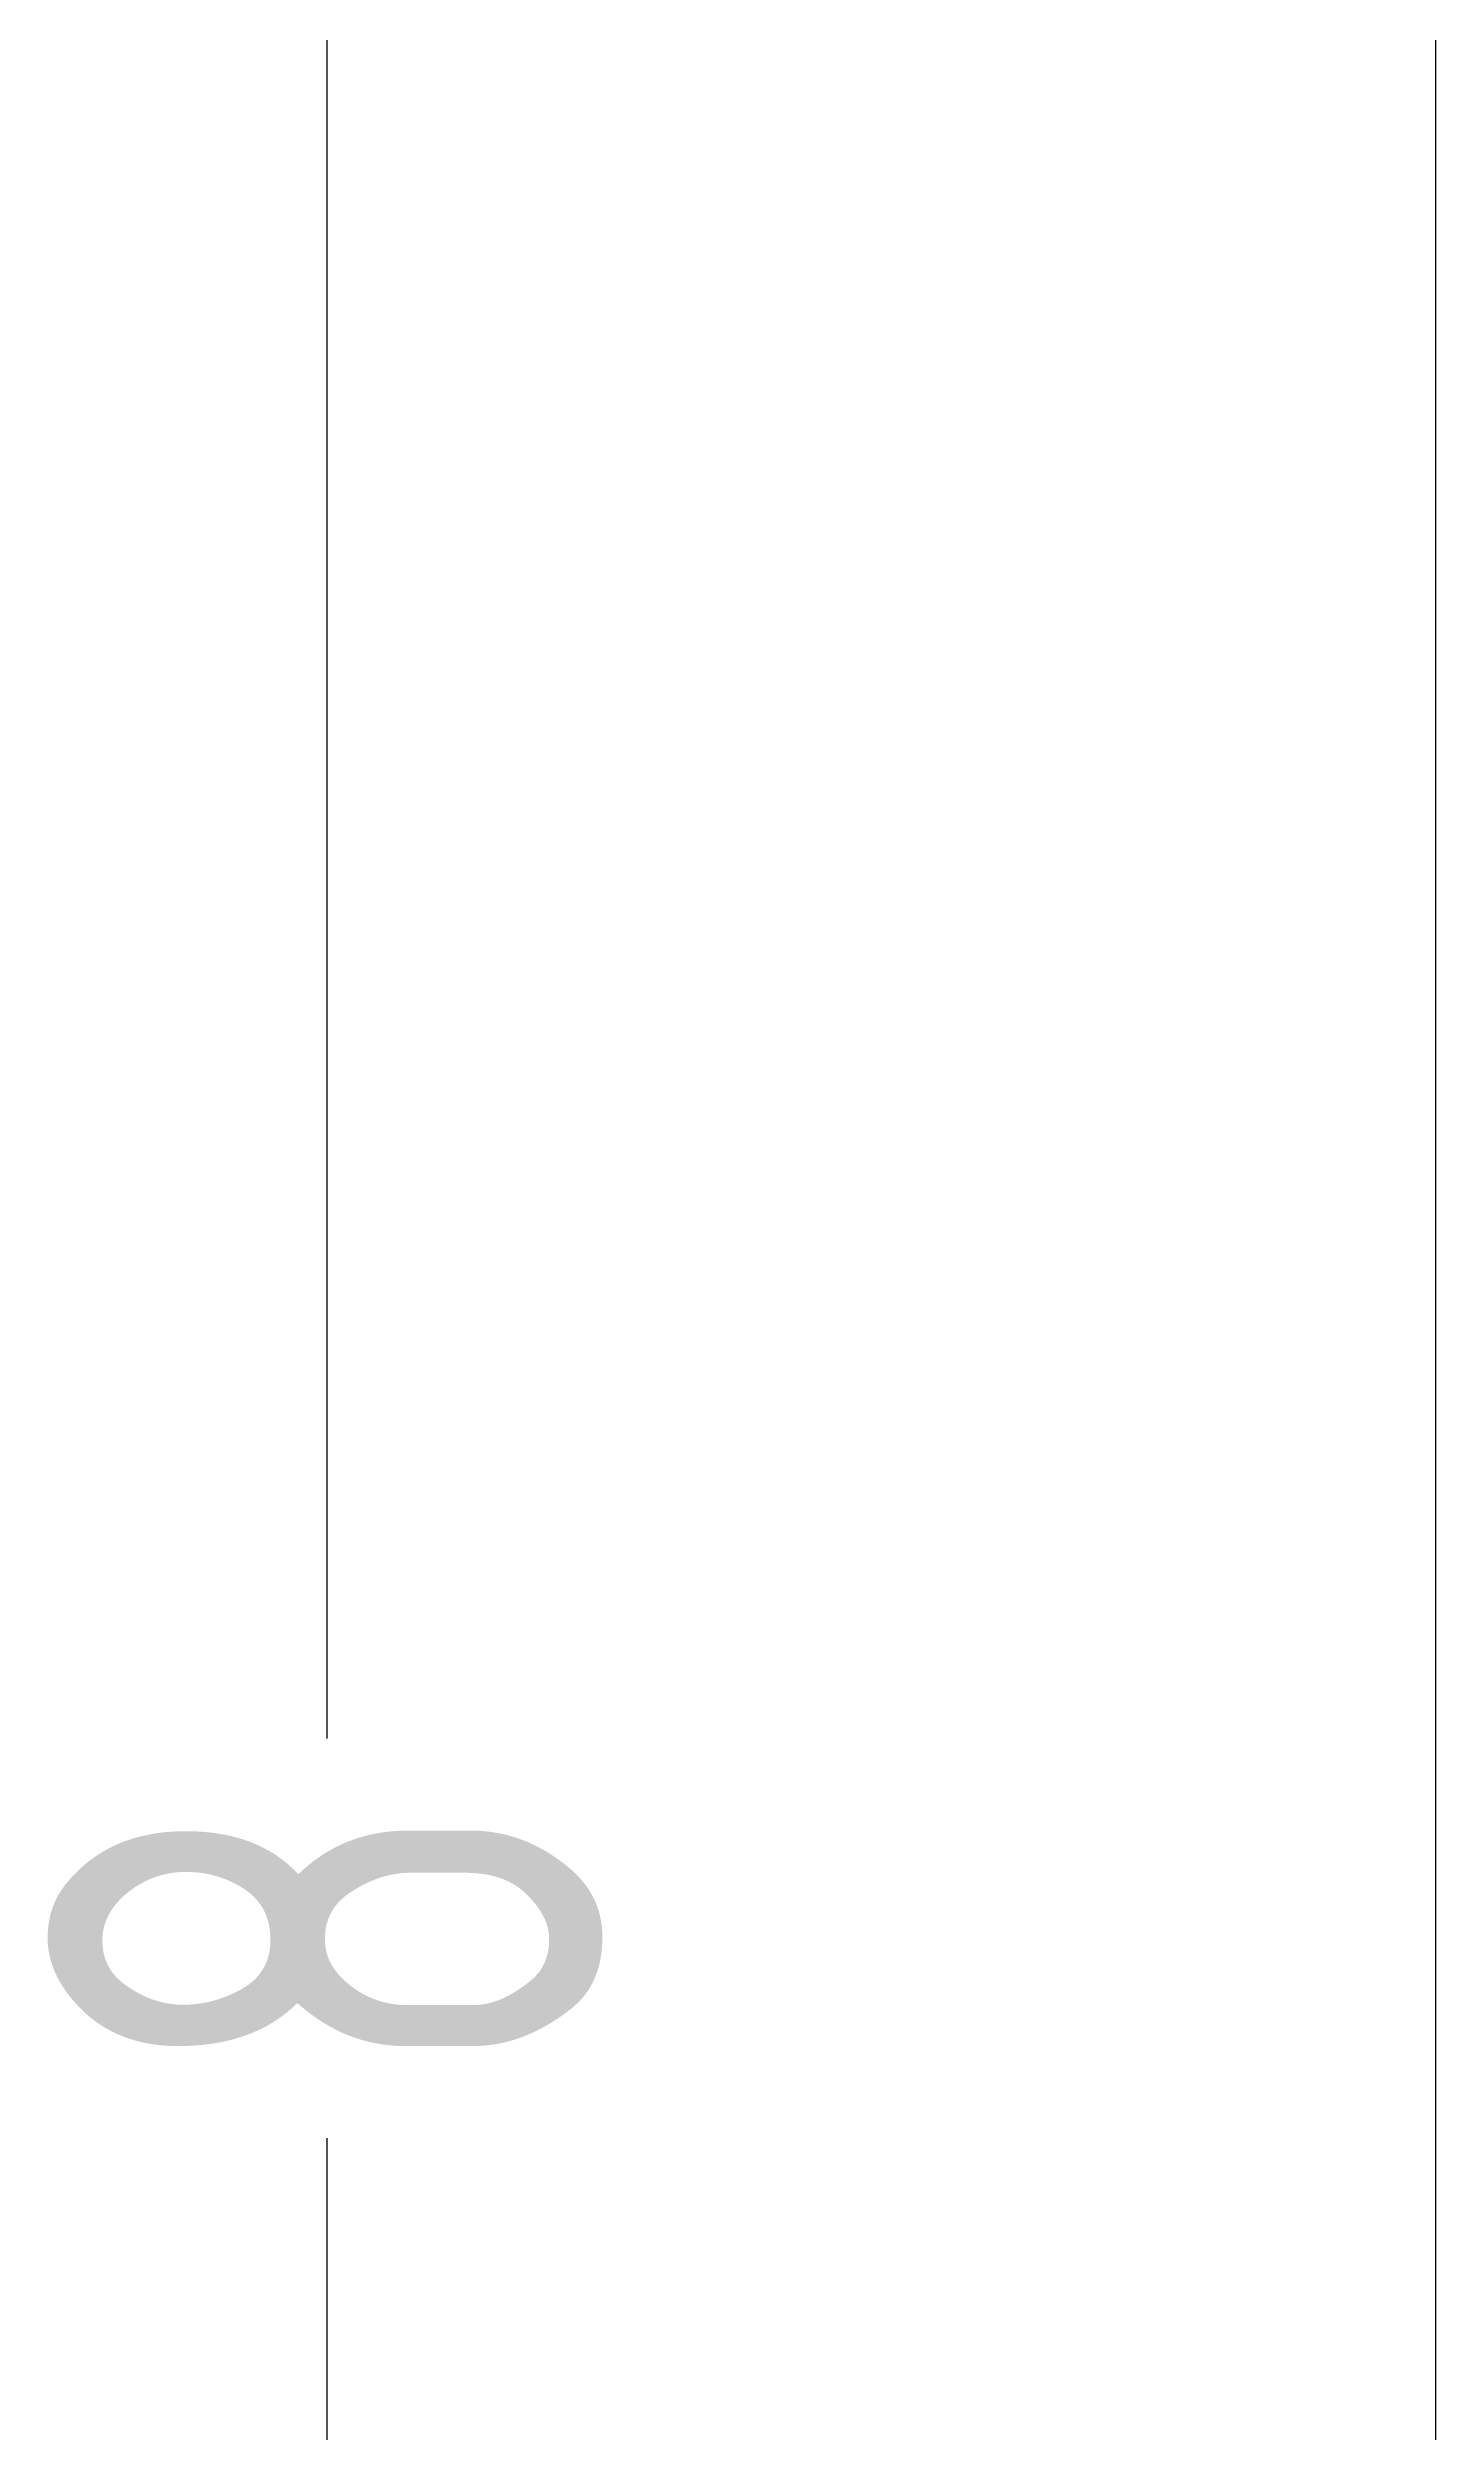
# Model space of a CAD drawing. Header units: inches. Extents: x -8 to 631, y 1 to 481.
# Drawn here: x 137.33 to 149.84, y 184.23 to 205.73 of the extents above; entities that cross this region are included whole.
import ezdxf
from ezdxf.enums import TextEntityAlignment as Align

# ---------------------------------------------------------------- set-up
doc = ezdxf.new("R2010")
doc.units = ezdxf.units.IN
doc.header["$MEASUREMENT"] = 0
doc.layers.add('WHT_12_THHN', color=7, linetype='Continuous')
doc.layers.add('WIRENO', color=72, linetype='Continuous')
doc.styles.add('WD_IEC', font='ISOCP2.shx', dxfattribs={"width": 0.9, "height": 4})

# ---------------------------------------------------------------- blocks, each defined once
blk = doc.blocks.new('WD_WNV1')
at = {"style": 'WD_IEC', "width": 0.8}
blk.add_attdef('WIRENO', text='', height=2.5, rotation=90, dxfattribs=at).set_placement((0, 0), align=Align.MIDDLE_CENTER)
at = {"style": 'WD_IEC', "flags": 1}
for tag, p in [('X2TERM01', (0, 1)), ('X8TERM01', (0, -1))]:
    blk.add_attdef(tag, p, '', height=0.2, dxfattribs=at)
at = {"style": 'WD_IEC'}
for tag, p in [('X2_TINY_DOT_DONT_REMOVE', (0, 1)), ('X8_TINY_DOT_DONT_REMOVE', (0, -1))]:
    blk.add_attdef(tag, p, '', height=0.002, dxfattribs=at)
at = {"style": 'WD_IEC', "flags": 1}
for tag, p in [('W01USER', (0, 0.75)), ('W02USER', (0, 0.625)), ('W03USER', (0, 0.5)), ('W04USER', (0, 0.375)), ('W05USER', (0, 0.25)), ('W06USER', (0, 0.125)), ('W07USER', (0, 0)), ('W08USER', (0, -0.125)), ('W09USER', (0, -0.25)), ('W10USER', (0, -0.375))]:
    blk.add_attdef(tag, text='', height=0.08, dxfattribs=at).set_placement(p, align=Align.CENTER)

msp = doc.modelspace()

# ---------------------------------------------------------------- linework, layer by layer
at = {"layer": 'WHT_12_THHN'}
for p, q in [((139.842, 221.888), (139.842, 190.486)), ((149.842, 221.888), (149.842, 138.407)), ((139.842, 186.886), (139.842, 155.485))]:
    msp.add_line(p, q, dxfattribs=at)

# ---------------------------------------------------------------- block references
at = {"layer": 'WIRENO'}
ref = msp.add_blockref('WD_WNV1', (139.842, 188.686), dxfattribs=dict(at, xscale=2, yscale=2, zscale=2))
ref.add_attrib('X8_TINY_DOT_DONT_REMOVE', '.', (139.842, 186.886), dxfattribs={"layer": '0', "height": 0.004, "style": 'WD_IEC'})
ref.add_attrib('X2_TINY_DOT_DONT_REMOVE', '.', (139.842, 190.486), dxfattribs={"layer": '0', "height": 0.004, "style": 'WD_IEC'})
ref.add_attrib('WIRENO', '8', dxfattribs={"height": 5, "rotation": 90, "style": 'WD_IEC', "width": 0.8}).set_placement((139.842, 188.686), align=Align.MIDDLE_CENTER)

doc.saveas('drawing.dxf')
